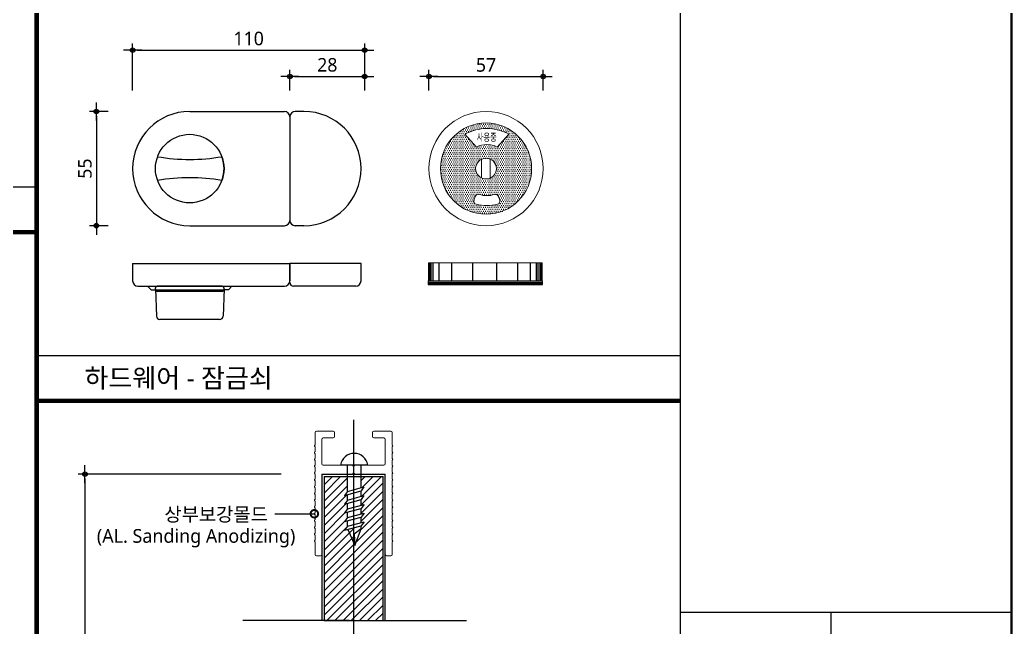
# Model space of a CAD drawing. Extents: x -256 to 8104, y -176 to 5714.
# Drawn here: x 5795 to 7984, y 3153 to 4492 of the extents above; entities that cross this region are included whole.
import ezdxf
from ezdxf.enums import TextEntityAlignment as Align

# ---------------------------------------------------------------- set-up
doc = ezdxf.new("R2010")
doc.units = 0
doc.header["$LTSCALE"] = 30
doc.linetypes.add('CEN', pattern=[62, 60, -1, 0, -1])
doc.linetypes.add('HIDDEN2', pattern=[4.7625, 3.175, -1.5875])
doc.layers.get('0').update_dxf_attribs({"linetype": 'CONTINUOUS'})
doc.layers.get('DEFPOINTS').update_dxf_attribs({"linetype": 'CONTINUOUS'})
for name, color, linetype in [('02---제품선', 4, 'CONTINUOUS'), ('C', 2, 'CONTINUOUS'), ('curior-0Line', 252, 'CONTINUOUS'), ('DIM', 7, 'CONTINUOUS'), ('HAT', 8, 'CONTINUOUS'), ('TIT', 3, 'CONTINUOUS'), ('기타', 1, 'CONTINUOUS'), ('문자', 3, 'CONTINUOUS'), ('상부보강몰드', 4, 'HIDDEN2'), ('잠금쇠(회전형)', 4, 'CONTINUOUS'), ('중심선', 1, 'CEN'), ('치수', 1, 'CONTINUOUS'), ('판넬', 2, 'CONTINUOUS'), ('해치', 8, 'CONTINUOUS')]:
    doc.layers.add(name, color=color, linetype=linetype)
doc.styles.add('HDW', font='gulim.ttc')
doc.styles.add('돋움', font='malgun.ttf')
doc.dimstyles.new('10', dxfattribs={"dimscale": 10, "dimtxt": 3, "dimasz": 1, "dimexe": 1.5, "dimexo": 2, "dimgap": 1, "dimtad": 1, "dimdec": 0, "dimlunit": 6, "dimtxsty": '돋움', "dimblk": 'DIMDOT', "dimcen": -1, "dimdle": 1.5, "dimclrt": 3, "dimazin": 3, "dimtfac": 1, "dimtdec": 0, "dimtix": 1, "dimtmove": 2, "dimatfit": 3, "dimldrblk": 'DIMDOT', "dimarcsym": 0})

# ---------------------------------------------------------------- blocks, each defined once
blk = doc.blocks.new('DIMDOT')
at = {"linetype": 'Continuous'}
blk.add_line((-2, 0), (2, 0), dxfattribs=at)
for radius in [0.5, 0.25]:
    blk.add_circle((0, 0), radius, dxfattribs=at)
blk = doc.blocks.new('*D35')
at = {"layer": 'DEFPOINTS', "color": 0, "ltscale": 10, "transparency": 16777216}
for p in [(14877.2, 4601.3), (14365.2, 4492.7), (14877.2, 4492.7)]:
    blk.add_point(p, dxfattribs=at)
at = {"layer": 'DIM', "color": 0, "lineweight": -2, "ltscale": 10, "transparency": 16777216}
for p, q in [((14365.2, 4512.7), (14365.2, 4616.3)), ((14375.2, 4601.3), (14867.2, 4601.3)), ((14877.2, 4512.7), (14877.2, 4616.3))]:
    blk.add_line(p, q, dxfattribs=at)
at = {"layer": 'DIM', "color": 0, "lineweight": -2, "ltscale": 10, "transparency": 16777216, "xscale": 10, "yscale": 10, "zscale": 10, "rotation": 180}
blk.add_blockref('DIMDOT', (14365.2, 4601.3), dxfattribs=at)
at = {"layer": 'DIM', "color": 0, "lineweight": -2, "ltscale": 10, "transparency": 16777216, "xscale": 10, "yscale": 10, "zscale": 10}
blk.add_blockref('DIMDOT', (14877.2, 4601.3), dxfattribs=at)
at = {"layer": 'DIM', "color": 3, "ltscale": 10, "transparency": 16777216, "insert": (14621.2, 4626.9), "char_height": 30, "attachment_point": 5, "style": '돋움'}
blk.add_mtext('110', dxfattribs=at)
blk = doc.blocks.new('*D36')
at = {"layer": 'DEFPOINTS', "color": 0, "ltscale": 10, "transparency": 16777216}
for p in [(14877.2, 4543.3), (14712.2, 4492.7), (14877.2, 4492.7)]:
    blk.add_point(p, dxfattribs=at)
at = {"layer": 'DIM', "color": 0, "lineweight": -2, "ltscale": 10, "transparency": 16777216}
for p, q in [((14712.2, 4512.7), (14712.2, 4558.3)), ((14877.2, 4512.7), (14877.2, 4558.3)), ((14722.2, 4543.3), (14867.2, 4543.3))]:
    blk.add_line(p, q, dxfattribs=at)
at = {"layer": 'DIM', "color": 0, "lineweight": -2, "ltscale": 10, "transparency": 16777216, "xscale": 10, "yscale": 10, "zscale": 10, "rotation": 180}
blk.add_blockref('DIMDOT', (14712.2, 4543.3), dxfattribs=at)
at = {"layer": 'DIM', "color": 0, "lineweight": -2, "ltscale": 10, "transparency": 16777216, "xscale": 10, "yscale": 10, "zscale": 10}
blk.add_blockref('DIMDOT', (14877.2, 4543.3), dxfattribs=at)
at = {"layer": 'DIM', "color": 3, "ltscale": 10, "transparency": 16777216, "insert": (14794.7, 4568.8), "char_height": 30, "attachment_point": 5, "style": '돋움'}
blk.add_mtext('28', dxfattribs=at)
blk = doc.blocks.new('*D37')
at = {"layer": 'DEFPOINTS', "color": 0, "ltscale": 10, "transparency": 16777216}
for p in [(15270.9, 4543.3), (15018.9, 4492.7), (15270.9, 4492.7)]:
    blk.add_point(p, dxfattribs=at)
at = {"layer": 'DIM', "color": 0, "lineweight": -2, "ltscale": 10, "transparency": 16777216}
for p, q in [((15018.9, 4512.7), (15018.9, 4558.3)), ((15270.9, 4512.7), (15270.9, 4558.3)), ((15028.9, 4543.3), (15260.9, 4543.3))]:
    blk.add_line(p, q, dxfattribs=at)
at = {"layer": 'DIM', "color": 0, "lineweight": -2, "ltscale": 10, "transparency": 16777216, "xscale": 10, "yscale": 10, "zscale": 10, "rotation": 180}
blk.add_blockref('DIMDOT', (15018.9, 4543.3), dxfattribs=at)
at = {"layer": 'DIM', "color": 0, "lineweight": -2, "ltscale": 10, "transparency": 16777216, "xscale": 10, "yscale": 10, "zscale": 10}
blk.add_blockref('DIMDOT', (15270.9, 4543.3), dxfattribs=at)
at = {"layer": 'DIM', "color": 3, "ltscale": 10, "transparency": 16777216, "insert": (15144.9, 4568.6), "char_height": 30, "attachment_point": 5, "style": '돋움'}
blk.add_mtext('57', dxfattribs=at)
blk = doc.blocks.new('*D39')
at = {"layer": 'DEFPOINTS', "color": 0, "ltscale": 10, "transparency": 16777216}
for p in [(14330.9, 4466.1), (14285.2, 4214.1), (14330.9, 4214.1)]:
    blk.add_point(p, dxfattribs=at)
at = {"layer": 'DIM', "color": 0, "lineweight": -2, "ltscale": 10, "transparency": 16777216}
for p, q in [((14310.9, 4466.1), (14270.2, 4466.1)), ((14285.2, 4456.1), (14285.2, 4224.1)), ((14310.9, 4214.1), (14270.2, 4214.1))]:
    blk.add_line(p, q, dxfattribs=at)
at = {"layer": 'DIM', "color": 0, "lineweight": -2, "ltscale": 10, "transparency": 16777216, "xscale": 10, "yscale": 10, "zscale": 10}
for p, rotation in [((14285.2, 4466.1), 90), ((14285.2, 4214.1), 270)]:
    blk.add_blockref('DIMDOT', p, dxfattribs=dict(at, rotation=rotation))
at = {"layer": 'DIM', "color": 3, "ltscale": 10, "transparency": 16777216, "insert": (14259.9, 4340.1), "char_height": 30, "attachment_point": 5, "rotation": 90, "style": '돋움'}
blk.add_mtext('55', dxfattribs=at)
blk = doc.blocks.new('*D38')
at = {"layer": 'DEFPOINTS', "color": 0}
for p in [(14712.9, 3666.1), (14260.1, 1327.1), (14712.9, 1327.1)]:
    blk.add_point(p, dxfattribs=at)
at = {"layer": 'DIM', "color": 0, "lineweight": -2, "ltscale": 10}
for p, q in [((14692.9, 3666.1), (14245.1, 3666.1)), ((14260.1, 3656.1), (14260.1, 1337.1)), ((14692.9, 1327.1), (14245.1, 1327.1))]:
    blk.add_line(p, q, dxfattribs=at)
at = {"layer": 'DIM', "color": 0, "lineweight": -2, "xscale": 10, "yscale": 10, "zscale": 10}
for p, rotation in [((14260.1, 3666.1), 90), ((14260.1, 1327.1), 270)]:
    blk.add_blockref('DIMDOT', p, dxfattribs=dict(at, rotation=rotation))
at = {"layer": 'DIM', "color": 3, "insert": (14234.8, 2496.6), "char_height": 30, "attachment_point": 5, "rotation": 90, "style": '돋움'}
blk.add_mtext('VAR.', dxfattribs=at)
blk = doc.blocks.new('A$C13EB2441')
for p, q in [((0.837, 7.375), (0.837, 14.115)), ((0.837, 6.74), (0.837, 0))]:
    blk.add_line(p, q)
blk = doc.blocks.new('_DOTSMALL')
at = {"color": 0, "linetype": 'ByBlock', "const_width": 0.5}
blk.add_lwpolyline([(-0.0625, 0, 1), (0.0625, 0, 1)], format="xyb", close=True, dxfattribs=at)
blk = doc.blocks.new('A$C63EC304E')
at = {"layer": '치수', "color": 1, "xscale": 2.5, "yscale": 2.5, "zscale": 2.5, "rotation": 234.3098741996962}
blk.add_blockref('_DOTSMALL', (0.31, 0.31), dxfattribs=at)
blk = doc.blocks.new('A$C2BC9653E')
at = {"layer": '치수', "xscale": 0.3333333333333333, "yscale": 0.3333333333333333, "zscale": 0.3333333333333333}
blk.add_blockref('A$C63EC304E', (0, 0), dxfattribs=at)
blk = doc.blocks.new('A$C7FC71301')
at = {"layer": '치수', "rotation": 180}
blk.add_blockref('A$C2BC9653E', (0.208, 0.208), dxfattribs=at)
blk = doc.blocks.new('A$C4A20372B')
at = {"layer": '치수'}
blk.add_blockref('A$C7FC71301', (0, 0), dxfattribs=at)
blk = doc.blocks.new('A$C566469F5')
at = {"layer": '치수'}
blk.add_blockref('A$C4A20372B', (0, 0), dxfattribs=at)
blk = doc.blocks.new('A$C7E317CD4')
at = {"layer": '해치', "xscale": 2, "yscale": 2, "zscale": 2}
blk.add_blockref('A$C566469F5', (0, 0), dxfattribs=at)
blk = doc.blocks.new('A$C601D7F27')
at = {"layer": '치수'}
blk.add_blockref('A$C7E317CD4', (0, 0), dxfattribs=at)
blk = doc.blocks.new('A$C38802C08')
at = {"layer": '치수'}
blk.add_blockref('A$C601D7F27', (0, 0), dxfattribs=at)
blk = doc.blocks.new('AURA_01', base_point=(8321.5, 175.8))
at = {"layer": 'HAT', "transparency": 33554687}
h = blk.add_hatch(dxfattribs=at)
h.set_pattern_fill('ANSI31', color=256, scale=4, style=0)
h.paths.add_polyline_path([(14787.6, 3343.1), (14844, 3343.1), (14852.6, 3343.1), (14852.6, 3547.8), (14832.5, 3542.4), (14839.1, 3551.2), (14839.1, 3563.4), (14832.5, 3561.7), (14839, 3570.4), (14839.1, 3570.4), (14839.1, 3582.7), (14832.4, 3580.9), (14839, 3589.7), (14839.1, 3589.7), (14839.1, 3602), (14832.4, 3600.2), (14838.9, 3608.9), (14839.1, 3609), (14839.1, 3621.2), (14832.3, 3619.4), (14838.9, 3628.2), (14839.1, 3628.2), (14839.1, 3661.1), (14787.6, 3661.1)])
h.paths.add_polyline_path([(14866.2, 3343.1), (14917.6, 3343.1), (14917.6, 3661.1), (14869.1, 3661.1), (14869.1, 3636.2), (14875.6, 3637.9), (14869.1, 3629.2), (14869.1, 3616.9), (14875.6, 3618.7), (14869.1, 3609.9), (14869.1, 3609.9), (14869.1, 3597.7), (14875.7, 3599.4), (14869.2, 3590.7), (14869.1, 3590.7), (14869.1, 3578.4), (14875.7, 3580.2), (14869.2, 3571.4), (14869.1, 3571.4), (14869.1, 3559.2), (14875.8, 3560.9), (14869.3, 3552.2), (14869.1, 3552.1), (14869.1, 3545.6), (14855.1, 3509), (14852.6, 3514.8), (14852.6, 3343.1)])
at = {"layer": '해치'}
h = blk.add_hatch(dxfattribs=at)
h.set_pattern_fill('DOTS', color=256, scale=2.628474)
h.set_pattern_definition([(0, (9450.8684, 882.764), (2.086351, 4.1727023), [0, -4.1727023])])
h.paths.add_polyline_path([(15245.5, 4340.1, 1), (15044.2, 4340.1, 1)])
h.paths.add_polyline_path([(15121.9, 4340.1, -1), (15167.8, 4340.1, -1)], flags=16)
h.paths.add_polyline_path([(15169.6, 4387.4, 0.250537), (15123.7, 4387.4), (15097.9, 4415.8, -0.258173), (15195.4, 4415.8)], flags=16)
h.paths.add_polyline_path([(15172.3, 4278.7), (15175.1, 4270.5, -0.437988), (15170.3, 4261.5, -0.127495), (15123.1, 4261.5, -0.437988), (15118.2, 4270.5), (15121, 4278.7, -0.407197), (15129.8, 4283, 0.156299), (15163.6, 4283, -0.407197)], flags=16)
h.paths.add_polyline_path([(15120.3, 4394.4), (15120.3, 4423.6), (15172.6, 4423.6), (15172.6, 4394.4)], flags=8)
at = {"color": 8}
for p, q in [((10805.6, 4299.9), (14153.5, 4299.9)), ((14153.5, 3927.8), (15573.1, 3927.8))]:
    blk.add_line(p, q, dxfattribs=at)
at = {"color": 2}
blk.add_line((14787.6, 3343.1), (14917.6, 3343.1), dxfattribs=at)
for points in [[(8320.8, 5714.2), (15573.1, 5714.2), (15573.1, 175.8), (8320.8, 175.8)], [(8320.8, 5714.2), (15573.1, 5714.2), (15573.1, 175.8), (8320.8, 175.8)], [(8320.8, 5714.2), (16302.7, 5714.2), (16302.7, 175.8), (8320.8, 175.8)]]:
    blk.add_lwpolyline(points, close=True, dxfattribs=at)
at = {"color": 8, "const_width": 10}
for points in [[(14153.5, 175.8), (14153.5, 5714.2)], [(10805.6, 4199.9), (14153.5, 4199.9)], [(14153.5, 3827.8), (15573.1, 3827.8)]]:
    blk.add_lwpolyline(points, dxfattribs=at)
at = {"layer": '02---제품선'}
for p, q in [((14491.2, 4466.1), (14700.5, 4466.1)), ((14743.2, 4466.1), (14723.8, 4466.1)), ((14712.2, 4454.5), (14712.2, 4225.7)), ((14712.2, 4454.5), (14712.2, 4225.7)), ((14491.2, 4214.1), (14700.5, 4214.1)), ((14743.2, 4214.1), (14723.8, 4214.1)), ((14365.2, 4131.1), (14712.2, 4131.1)), ((14365.2, 4131.1), (14365.2, 4092.4)), ((14712.2, 4131.1), (14712.2, 4092.4)), ((14869.2, 4131.1), (14712.2, 4131.1)), ((14712.2, 4088.5), (14712.2, 4131.1)), ((14869.2, 4092.4), (14869.2, 4131.1)), ((14376.8, 4080.7), (14398.1, 4080.7)), ((14398.1, 4080.7), (14584.2, 4080.7)), ((14405.9, 4073), (14398.1, 4080.7)), ((14405.9, 4073), (14413.6, 4073)), ((14413.6, 4073), (14568.7, 4073)), ((14415.5, 4074.9), (14417.6, 4014.5)), ((14415.6, 4073), (14415.6, 4076.8)), ((14562.9, 4080.7), (14419.4, 4080.7)), ((14566.8, 4074.9), (14564.7, 4014.5)), ((14566.8, 4073), (14566.8, 4076.8)), ((14576.5, 4073), (14568.7, 4073)), ((14576.5, 4073), (14584.2, 4080.7)), ((14584.2, 4080.7), (14700.5, 4080.7)), ((14857.5, 4080.7), (14719.9, 4080.7)), ((14562.9, 4069.1), (14419.4, 4069.1)), ((14557, 4007.1), (14425.4, 4007.1))]:
    blk.add_line(p, q, dxfattribs=at)
blk.add_circle((14491.2, 4340.1), 75.6, dxfattribs=at)
blk.add_circle((14491.2, 4340.1), 75.6, dxfattribs=at)
for centre, radius, start, end in [((14491.2, 4340.1), 126, 90, 180), ((14700.5, 4454.5), 11.6, 0, 90), ((14723.8, 4454.5), 11.6, 90, 180), ((14743.2, 4340.1), 126, 0, 90), ((14491.2, 4776.9), 416.6, 260.2031, 279.7969), ((14491.2, 4340.1), 75.6, 340.7512, 19.2488), ((14491.2, 4340.1), 126, 180, 270), ((14743.2, 4340.1), 126, 270, 0), ((14491.2, 3903.3), 416.6, 80.2031, 99.7969), ((14700.5, 4225.7), 11.6, 270, 0), ((14723.8, 4225.7), 11.6, 180, 270), ((14376.8, 4092.4), 11.6, 180, 270), ((14419.4, 4076.8), 3.88, 90, 180), ((14419.4, 4073), 3.88, 180, 270), ((14562.9, 4076.8), 3.88, 0, 90), ((14562.9, 4073), 3.88, 270, 0), ((14700.5, 4092.4), 11.6, 270, 0), ((14719.9, 4088.5), 7.75, 180, 270), ((14857.5, 4092.4), 11.6, 270, 0), ((14425.4, 4014.8), 7.75, 182, 270), ((14557, 4014.8), 7.75, 270, 358)]:
    blk.add_arc(centre, radius, start, end, dxfattribs=at)
at = {"layer": 'C'}
for p, q in [((14787.6, 3661.1), (14787.6, 3343.1)), ((14787.6, 3661.1), (14917.6, 3661.1)), ((14917.6, 3343.1), (14917.6, 3661.1))]:
    blk.add_line(p, q, dxfattribs=at)
at = {"layer": 'curior-0Line'}
for p, q in [((15573.1, 5714.2), (15573.1, 176.6)), ((15573.5, 3361.7), (16305.6, 3361.7)), ((15905.7, 3361.7), (15905.7, 2808))]:
    blk.add_line(p, q, dxfattribs=at)
blk.add_lwpolyline([(16305.6, 5714.2), (15573.1, 5714.2), (15573.1, 175.8), (16305.6, 175.8)], close=True, dxfattribs=at)
at = {"layer": '기타', "color": 1}
for p, q in [((14839.1, 3628.2), (14839.1, 3686.1)), ((14869.1, 3636.2), (14869.1, 3686.1)), ((14838.9, 3628.2), (14875.6, 3637.9)), ((14875.6, 3637.9), (14869.1, 3629.2)), ((14832.3, 3619.4), (14869.1, 3629.2)), ((14838.9, 3628.2), (14832.3, 3619.4)), ((14838.9, 3608.9), (14875.6, 3618.7)), ((14839.1, 3609), (14839.1, 3621.2)), ((14869.1, 3616.9), (14869.1, 3629.2)), ((14875.6, 3618.7), (14869.1, 3609.9)), ((14832.4, 3600.2), (14869.1, 3609.9)), ((14838.9, 3608.9), (14832.4, 3600.2)), ((14832.4, 3580.9), (14869.2, 3590.7)), ((14839, 3589.7), (14875.7, 3599.4)), ((14839.1, 3589.7), (14839.1, 3602)), ((14869.1, 3597.7), (14869.1, 3609.9)), ((14869.1, 3578.4), (14869.1, 3590.7)), ((14875.7, 3599.4), (14869.2, 3590.7)), ((14839, 3589.7), (14832.4, 3580.9)), ((14832.5, 3561.7), (14869.2, 3571.4)), ((14839, 3570.4), (14832.5, 3561.7)), ((14839, 3570.4), (14875.7, 3580.2)), ((14839.1, 3570.4), (14839.1, 3582.7)), ((14869.1, 3559.2), (14869.1, 3571.4)), ((14875.7, 3580.2), (14869.2, 3571.4)), ((14832.5, 3542.4), (14869.3, 3552.2)), ((14839.1, 3551.2), (14832.5, 3542.4)), ((14839.1, 3551.2), (14839.1, 3563.4)), ((14839.1, 3551.2), (14875.8, 3560.9)), ((14869.1, 3545.6), (14869.1, 3552.1)), ((14875.8, 3560.9), (14869.3, 3552.2)), ((14839.9, 3544.3), (14855.1, 3509)), ((14869.1, 3545.6), (14854.1, 3533.8)), ((14854.1, 3533.8), (14855.1, 3509)), ((14855.1, 3509), (14869.1, 3545.6))]:
    blk.add_line(p, q, dxfattribs=at)
blk.add_arc((14854.1, 3681.7), 30.3, 8.3784, 171.6216, dxfattribs=at)
at = {"layer": '상부보강몰드', "linetype": 'Continuous', "lineweight": 15}
for p, q in [((14767.6, 3758), (14767.6, 3730.9)), ((14770.6, 3761), (14807.6, 3761)), ((14785.6, 3746), (14807.6, 3746)), ((14810.6, 3758), (14810.6, 3749)), ((14894.6, 3758), (14894.6, 3749)), ((14934.6, 3761), (14897.6, 3761)), ((14919.6, 3746), (14897.6, 3746)), ((14937.6, 3758), (14937.6, 3730.9)), ((14767.6, 3726.3), (14767.6, 3715.9)), ((14767.6, 3726.3), (14767.6, 3715.9)), ((14782.6, 3689.1), (14782.6, 3743)), ((14922.6, 3689.1), (14922.6, 3743)), ((14937.6, 3726.3), (14937.6, 3715.9)), ((14937.6, 3726.3), (14937.6, 3715.9)), ((14767.6, 3711.3), (14767.6, 3700.9)), ((14767.6, 3711.3), (14767.6, 3700.9)), ((14937.6, 3711.3), (14937.6, 3700.9)), ((14937.6, 3711.3), (14937.6, 3700.9)), ((14767.6, 3696.3), (14767.6, 3685.9)), ((14767.6, 3696.3), (14767.6, 3685.9)), ((14767.6, 3681.3), (14767.6, 3670.9)), ((14767.6, 3681.3), (14767.6, 3670.9)), ((14850.1, 3686.1), (14785.6, 3686.1)), ((14852.6, 3683.1), (14850.1, 3686.1)), ((14855.1, 3686.1), (14852.6, 3683.1)), ((14855.1, 3686.1), (14919.6, 3686.1)), ((14937.6, 3696.3), (14937.6, 3685.9)), ((14937.6, 3696.3), (14937.6, 3685.9)), ((14937.6, 3681.3), (14937.6, 3670.9)), ((14937.6, 3681.3), (14937.6, 3670.9)), ((14767.6, 3666.3), (14767.6, 3655.9)), ((14767.6, 3666.3), (14767.6, 3655.9)), ((14782.6, 3666.1), (14782.6, 3489.1)), ((14782.6, 3666.1), (14850.1, 3666.1)), ((14850.1, 3666.1), (14852.6, 3669.1)), ((14852.6, 3669.1), (14855.1, 3666.1)), ((14922.6, 3666.1), (14855.1, 3666.1)), ((14922.6, 3666.1), (14922.6, 3489.1)), ((14937.6, 3666.3), (14937.6, 3655.9)), ((14937.6, 3666.3), (14937.6, 3655.9)), ((14767.6, 3651.3), (14767.6, 3640.9)), ((14767.6, 3651.3), (14767.6, 3640.9)), ((14767.6, 3625.9), (14767.6, 3636.3)), ((14937.6, 3651.3), (14937.6, 3640.9)), ((14937.6, 3651.3), (14937.6, 3640.9)), ((14937.6, 3625.9), (14937.6, 3636.3)), ((14767.6, 3621.3), (14767.6, 3610.9)), ((14937.6, 3621.3), (14937.6, 3610.9)), ((14767.6, 3595.9), (14767.6, 3606.3)), ((14767.6, 3580.9), (14767.6, 3591.3)), ((14937.6, 3595.9), (14937.6, 3606.3)), ((14937.6, 3580.9), (14937.6, 3591.3)), ((14767.6, 3565.9), (14767.6, 3576.3)), ((14937.6, 3565.9), (14937.6, 3576.3)), ((14767.6, 3550.9), (14767.6, 3561.3)), ((14937.6, 3550.9), (14937.6, 3561.3)), ((14767.6, 3535.9), (14767.6, 3546.3)), ((14767.6, 3520.9), (14767.6, 3531.3)), ((14937.6, 3535.9), (14937.6, 3546.3)), ((14937.6, 3520.9), (14937.6, 3531.3)), ((14767.6, 3489.1), (14767.6, 3516.3)), ((14937.6, 3489.1), (14937.6, 3516.3)), ((14770.6, 3486.1), (14779.6, 3486.1)), ((14934.6, 3486.1), (14925.6, 3486.1))]:
    blk.add_line(p, q, dxfattribs=at)
for centre, radius, start, end in [((14770.6, 3758), 3, 90, 180), ((14770.6, 3758), 3, 90, 180), ((14785.6, 3743), 3, 90, 180), ((14807.6, 3758), 3, 0, 90), ((14807.6, 3749), 3, 270, 0), ((14897.6, 3758), 3, 90, 180), ((14897.6, 3749), 3, 180, 270), ((14919.6, 3743), 3, 0, 90), ((14934.6, 3758), 3, 0, 90), ((14934.6, 3758), 3, 0, 90), ((14767.6, 3728.6), 1.5, 113.5782, 246.4218), ((14767.6, 3728.6), 1.5, 113.5782, 246.4218), ((14767.6, 3728.6), 1.5, 113.5782, 246.4218), ((14767.6, 3728.6), 1.5, 113.5782, 246.4218), ((14766.6, 3730.9), 1, 293.5782, 0), ((14766.6, 3730.9), 1, 293.5782, 0), ((14766.6, 3730.9), 1, 293.5782, 0), ((14766.6, 3730.9), 1, 293.5782, 0), ((14766.6, 3726.3), 1, 0, 66.4218), ((14766.6, 3726.3), 1, 0, 66.4218), ((14766.6, 3726.3), 1, 0, 66.4218), ((14766.6, 3726.3), 1, 0, 66.4218), ((14938.6, 3730.9), 1, 180, 246.4218), ((14938.6, 3730.9), 1, 180, 246.4218), ((14938.6, 3730.9), 1, 180, 246.4218), ((14938.6, 3730.9), 1, 180, 246.4218), ((14938.6, 3726.3), 1, 113.5782, 180), ((14938.6, 3726.3), 1, 113.5782, 180), ((14938.6, 3726.3), 1, 113.5782, 180), ((14938.6, 3726.3), 1, 113.5782, 180), ((14937.6, 3728.6), 1.5, 293.5782, 66.4218), ((14937.6, 3728.6), 1.5, 293.5782, 66.4218), ((14937.6, 3728.6), 1.5, 293.5782, 66.4218), ((14937.6, 3728.6), 1.5, 293.5782, 66.4218), ((14767.6, 3713.6), 1.5, 113.5782, 246.4218), ((14767.6, 3713.6), 1.5, 113.5782, 246.4218), ((14767.6, 3713.6), 1.5, 113.5782, 246.4218), ((14767.6, 3713.6), 1.5, 113.5782, 246.4218), ((14767.6, 3698.6), 1.5, 113.5782, 246.4218), ((14767.6, 3698.6), 1.5, 113.5782, 246.4218), ((14767.6, 3698.6), 1.5, 113.5782, 246.4218), ((14767.6, 3698.6), 1.5, 113.5782, 246.4218), ((14766.6, 3715.9), 1, 293.5782, 0), ((14766.6, 3715.9), 1, 293.5782, 0), ((14766.6, 3715.9), 1, 293.5782, 0), ((14766.6, 3715.9), 1, 293.5782, 0), ((14766.6, 3711.3), 1, 0, 66.4218), ((14766.6, 3711.3), 1, 0, 66.4218), ((14766.6, 3711.3), 1, 0, 66.4218), ((14766.6, 3711.3), 1, 0, 66.4218), ((14766.6, 3700.9), 1, 293.5782, 0), ((14766.6, 3700.9), 1, 293.5782, 0), ((14766.6, 3700.9), 1, 293.5782, 0), ((14766.6, 3700.9), 1, 293.5782, 0), ((14938.6, 3715.9), 1, 180, 246.4218), ((14938.6, 3715.9), 1, 180, 246.4218), ((14938.6, 3715.9), 1, 180, 246.4218), ((14938.6, 3715.9), 1, 180, 246.4218), ((14938.6, 3711.3), 1, 113.5782, 180), ((14938.6, 3711.3), 1, 113.5782, 180), ((14938.6, 3711.3), 1, 113.5782, 180), ((14938.6, 3711.3), 1, 113.5782, 180), ((14938.6, 3700.9), 1, 180, 246.4218), ((14938.6, 3700.9), 1, 180, 246.4218), ((14938.6, 3700.9), 1, 180, 246.4218), ((14938.6, 3700.9), 1, 180, 246.4218), ((14937.6, 3713.6), 1.5, 293.5782, 66.4218), ((14937.6, 3713.6), 1.5, 293.5782, 66.4218), ((14937.6, 3713.6), 1.5, 293.5782, 66.4218), ((14937.6, 3713.6), 1.5, 293.5782, 66.4218), ((14937.6, 3698.6), 1.5, 293.5782, 66.4218), ((14937.6, 3698.6), 1.5, 293.5782, 66.4218), ((14937.6, 3698.6), 1.5, 293.5782, 66.4218), ((14937.6, 3698.6), 1.5, 293.5782, 66.4218), ((14767.6, 3683.6), 1.5, 113.5782, 246.4218), ((14767.6, 3683.6), 1.5, 113.5782, 246.4218), ((14767.6, 3683.6), 1.5, 113.5782, 246.4218), ((14767.6, 3683.6), 1.5, 113.5782, 246.4218), ((14766.6, 3696.3), 1, 0, 66.4218), ((14766.6, 3696.3), 1, 0, 66.4218), ((14766.6, 3696.3), 1, 0, 66.4218), ((14766.6, 3696.3), 1, 0, 66.4218), ((14766.6, 3685.9), 1, 293.5782, 0), ((14766.6, 3685.9), 1, 293.5782, 0), ((14766.6, 3685.9), 1, 293.5782, 0), ((14766.6, 3685.9), 1, 293.5782, 0), ((14766.6, 3681.3), 1, 0, 66.4218), ((14766.6, 3681.3), 1, 0, 66.4218), ((14766.6, 3681.3), 1, 0, 66.4218), ((14766.6, 3681.3), 1, 0, 66.4218), ((14785.6, 3689.1), 3, 180, 270), ((14919.6, 3689.1), 3, 270, 0), ((14938.6, 3696.3), 1, 113.5782, 180), ((14938.6, 3696.3), 1, 113.5782, 180), ((14938.6, 3696.3), 1, 113.5782, 180), ((14938.6, 3696.3), 1, 113.5782, 180), ((14938.6, 3685.9), 1, 180, 246.4218), ((14938.6, 3685.9), 1, 180, 246.4218), ((14938.6, 3685.9), 1, 180, 246.4218), ((14938.6, 3685.9), 1, 180, 246.4218), ((14938.6, 3681.3), 1, 113.5782, 180), ((14938.6, 3681.3), 1, 113.5782, 180), ((14938.6, 3681.3), 1, 113.5782, 180), ((14938.6, 3681.3), 1, 113.5782, 180), ((14937.6, 3683.6), 1.5, 293.5782, 66.4218), ((14937.6, 3683.6), 1.5, 293.5782, 66.4218), ((14937.6, 3683.6), 1.5, 293.5782, 66.4218), ((14937.6, 3683.6), 1.5, 293.5782, 66.4218), ((14767.6, 3668.6), 1.5, 113.5782, 246.4218), ((14767.6, 3668.6), 1.5, 113.5782, 246.4218), ((14767.6, 3668.6), 1.5, 113.5782, 246.4218), ((14767.6, 3668.6), 1.5, 113.5782, 246.4218), ((14766.6, 3670.9), 1, 293.5782, 0), ((14766.6, 3670.9), 1, 293.5782, 0), ((14766.6, 3670.9), 1, 293.5782, 0), ((14766.6, 3670.9), 1, 293.5782, 0), ((14766.6, 3666.3), 1, 0, 66.4218), ((14766.6, 3666.3), 1, 0, 66.4218), ((14766.6, 3666.3), 1, 0, 66.4218), ((14766.6, 3666.3), 1, 0, 66.4218), ((14938.6, 3670.9), 1, 180, 246.4218), ((14938.6, 3670.9), 1, 180, 246.4218), ((14938.6, 3670.9), 1, 180, 246.4218), ((14938.6, 3670.9), 1, 180, 246.4218), ((14938.6, 3666.3), 1, 113.5782, 180), ((14938.6, 3666.3), 1, 113.5782, 180), ((14938.6, 3666.3), 1, 113.5782, 180), ((14938.6, 3666.3), 1, 113.5782, 180), ((14937.6, 3668.6), 1.5, 293.5782, 66.4218), ((14937.6, 3668.6), 1.5, 293.5782, 66.4218), ((14937.6, 3668.6), 1.5, 293.5782, 66.4218), ((14937.6, 3668.6), 1.5, 293.5782, 66.4218), ((14767.6, 3653.6), 1.5, 113.5782, 246.4218), ((14767.6, 3653.6), 1.5, 113.5782, 246.4218), ((14767.6, 3653.6), 1.5, 113.5782, 246.4218), ((14767.6, 3653.6), 1.5, 113.5782, 246.4218), ((14767.6, 3638.6), 1.5, 113.5782, 246.4218), ((14767.6, 3638.6), 1.5, 113.5782, 246.4218), ((14766.6, 3655.9), 1, 293.5782, 0), ((14766.6, 3655.9), 1, 293.5782, 0), ((14766.6, 3655.9), 1, 293.5782, 0), ((14766.6, 3655.9), 1, 293.5782, 0), ((14766.6, 3651.3), 1, 0, 66.4218), ((14766.6, 3651.3), 1, 0, 66.4218), ((14766.6, 3651.3), 1, 0, 66.4218), ((14766.6, 3651.3), 1, 0, 66.4218), ((14766.6, 3640.9), 1, 293.5782, 0), ((14766.6, 3640.9), 1, 293.5782, 0), ((14766.6, 3636.3), 1, 0, 66.4218), ((14766.6, 3636.3), 1, 0, 66.4218), ((14938.6, 3655.9), 1, 180, 246.4218), ((14938.6, 3655.9), 1, 180, 246.4218), ((14938.6, 3655.9), 1, 180, 246.4218), ((14938.6, 3655.9), 1, 180, 246.4218), ((14938.6, 3651.3), 1, 113.5782, 180), ((14938.6, 3651.3), 1, 113.5782, 180), ((14938.6, 3651.3), 1, 113.5782, 180), ((14938.6, 3651.3), 1, 113.5782, 180), ((14938.6, 3640.9), 1, 180, 246.4218), ((14938.6, 3640.9), 1, 180, 246.4218), ((14938.6, 3636.3), 1, 113.5782, 180), ((14938.6, 3636.3), 1, 113.5782, 180), ((14937.6, 3653.6), 1.5, 293.5782, 66.4218), ((14937.6, 3653.6), 1.5, 293.5782, 66.4218), ((14937.6, 3653.6), 1.5, 293.5782, 66.4218), ((14937.6, 3653.6), 1.5, 293.5782, 66.4218), ((14937.6, 3638.6), 1.5, 293.5782, 66.4218), ((14937.6, 3638.6), 1.5, 293.5782, 66.4218), ((14767.6, 3623.6), 1.5, 113.5782, 246.4218), ((14767.6, 3623.6), 1.5, 113.5782, 246.4218), ((14766.6, 3625.9), 1, 293.5782, 0), ((14766.6, 3625.9), 1, 293.5782, 0), ((14766.6, 3621.3), 1, 0, 66.4218), ((14766.6, 3621.3), 1, 0, 66.4218), ((14938.6, 3625.9), 1, 180, 246.4218), ((14938.6, 3625.9), 1, 180, 246.4218), ((14938.6, 3621.3), 1, 113.5782, 180), ((14938.6, 3621.3), 1, 113.5782, 180), ((14937.6, 3623.6), 1.5, 293.5782, 66.4218), ((14937.6, 3623.6), 1.5, 293.5782, 66.4218), ((14767.6, 3608.6), 1.5, 113.5782, 246.4218), ((14767.6, 3593.6), 1.5, 113.5782, 246.4218), ((14767.6, 3593.6), 1.5, 113.5782, 246.4218), ((14766.6, 3610.9), 1, 293.5782, 0), ((14766.6, 3606.3), 1, 0, 66.4218), ((14766.6, 3595.9), 1, 293.5782, 0), ((14766.6, 3595.9), 1, 293.5782, 0), ((14766.6, 3591.3), 1, 0, 66.4218), ((14766.6, 3591.3), 1, 0, 66.4218), ((14938.6, 3610.9), 1, 180, 246.4218), ((14938.6, 3606.3), 1, 113.5782, 180), ((14938.6, 3595.9), 1, 180, 246.4218), ((14938.6, 3595.9), 1, 180, 246.4218), ((14938.6, 3591.3), 1, 113.5782, 180), ((14938.6, 3591.3), 1, 113.5782, 180), ((14937.6, 3608.6), 1.5, 293.5782, 66.4218), ((14937.6, 3593.6), 1.5, 293.5782, 66.4218), ((14937.6, 3593.6), 1.5, 293.5782, 66.4218), ((14767.6, 3578.6), 1.5, 113.5782, 246.4218), ((14767.6, 3578.6), 1.5, 113.5782, 246.4218), ((14766.6, 3580.9), 1, 293.5782, 0), ((14766.6, 3580.9), 1, 293.5782, 0), ((14766.6, 3576.3), 1, 0, 66.4218), ((14766.6, 3576.3), 1, 0, 66.4218), ((14938.6, 3580.9), 1, 180, 246.4218), ((14938.6, 3580.9), 1, 180, 246.4218), ((14938.6, 3576.3), 1, 113.5782, 180), ((14938.6, 3576.3), 1, 113.5782, 180), ((14937.6, 3578.6), 1.5, 293.5782, 66.4218), ((14937.6, 3578.6), 1.5, 293.5782, 66.4218), ((14767.6, 3563.6), 1.5, 113.5782, 246.4218), ((14767.6, 3563.6), 1.5, 113.5782, 246.4218), ((14767.6, 3548.6), 1.5, 113.5782, 246.4218), ((14767.6, 3548.6), 1.5, 113.5782, 246.4218), ((14766.6, 3565.9), 1, 293.5782, 0), ((14766.6, 3565.9), 1, 293.5782, 0), ((14766.6, 3561.3), 1, 0, 66.4218), ((14766.6, 3561.3), 1, 0, 66.4218), ((14766.6, 3550.9), 1, 293.5782, 0), ((14766.6, 3550.9), 1, 293.5782, 0), ((14766.6, 3546.3), 1, 0, 66.4218), ((14766.6, 3546.3), 1, 0, 66.4218), ((14938.6, 3565.9), 1, 180, 246.4218), ((14938.6, 3565.9), 1, 180, 246.4218), ((14938.6, 3561.3), 1, 113.5782, 180), ((14938.6, 3561.3), 1, 113.5782, 180), ((14938.6, 3550.9), 1, 180, 246.4218), ((14938.6, 3550.9), 1, 180, 246.4218), ((14938.6, 3546.3), 1, 113.5782, 180), ((14938.6, 3546.3), 1, 113.5782, 180), ((14937.6, 3563.6), 1.5, 293.5782, 66.4218), ((14937.6, 3563.6), 1.5, 293.5782, 66.4218), ((14937.6, 3548.6), 1.5, 293.5782, 66.4218), ((14937.6, 3548.6), 1.5, 293.5782, 66.4218), ((14767.6, 3533.6), 1.5, 113.5782, 246.4218), ((14767.6, 3533.6), 1.5, 113.5782, 246.4218), ((14766.6, 3535.9), 1, 293.5782, 0), ((14766.6, 3535.9), 1, 293.5782, 0), ((14766.6, 3531.3), 1, 0, 66.4218), ((14766.6, 3531.3), 1, 0, 66.4218), ((14938.6, 3535.9), 1, 180, 246.4218), ((14938.6, 3535.9), 1, 180, 246.4218), ((14938.6, 3531.3), 1, 113.5782, 180), ((14938.6, 3531.3), 1, 113.5782, 180), ((14937.6, 3533.6), 1.5, 293.5782, 66.4218), ((14937.6, 3533.6), 1.5, 293.5782, 66.4218), ((14767.6, 3518.6), 1.5, 113.5782, 246.4218), ((14767.6, 3518.6), 1.5, 113.5782, 246.4218), ((14766.6, 3520.9), 1, 293.5782, 0), ((14766.6, 3520.9), 1, 293.5782, 0), ((14766.6, 3516.3), 1, 0, 66.4218), ((14766.6, 3516.3), 1, 0, 66.4218), ((14938.6, 3520.9), 1, 180, 246.4218), ((14938.6, 3520.9), 1, 180, 246.4218), ((14938.6, 3516.3), 1, 113.5782, 180), ((14938.6, 3516.3), 1, 113.5782, 180), ((14937.6, 3518.6), 1.5, 293.5782, 66.4218), ((14937.6, 3518.6), 1.5, 293.5782, 66.4218), ((14770.6, 3489.1), 3, 180, 270), ((14779.6, 3489.1), 3, 270, 0), ((14925.6, 3489.1), 3, 180, 270), ((14934.6, 3489.1), 3, 270, 0)]:
    blk.add_arc(centre, radius, start, end, dxfattribs=at)
at = {"layer": '잠금쇠(회전형)', "linetype": 'Continuous', "lineweight": 15}
for p, q in [((15097.9, 4415.8), (15123.7, 4387.4)), ((15195.4, 4415.8), (15169.6, 4387.4)), ((15134.9, 4360.9), (15134.9, 4319.6)), ((15154, 4360.4), (15154, 4319.2)), ((15121, 4278.7), (15118.2, 4270.5)), ((15172.3, 4278.7), (15175.1, 4270.5)), ((15018.1, 4132.6), (15268.5, 4132.6)), ((15018.1, 4132.6), (15018.1, 4092.4)), ((15018.9, 4132.6), (15018.9, 4092.4)), ((15268.5, 4132.6), (15268.5, 4092.4)), ((15017.3, 4092.4), (15269.3, 4092.4)), ((15017.3, 4084.6), (15017.3, 4092.4)), ((15017.3, 4084.9), (15269.3, 4084.9)), ((15269.3, 4084.6), (15269.3, 4092.4))]:
    blk.add_line(p, q, dxfattribs=at)
for radius in [126, 100.6, 22.9]:
    blk.add_circle((15144.9, 4340.1), radius, dxfattribs=at)
for centre, radius, start, end in [((15146.7, 4327.7), 100.7, 61.0478, 118.9522), ((15146.7, 4344.5), 48.7, 61.8696, 118.1304), ((15124.8, 4268.2), 7, 160.8571, 255.4685), ((15127.7, 4276.4), 7, 72.2332, 160.8571), ((15146.7, 4335.7), 55.3, 252.2332, 287.7668), ((15165.7, 4276.4), 7, 19.1429, 107.7668), ((15168.5, 4268.2), 7, 284.5315, 19.1429), ((15146.7, 4352.5), 94.1, 255.4685, 284.5315)]:
    blk.add_arc(centre, radius, start, end, dxfattribs=at)
at = {"layer": '중심선'}
blk.add_line((14852.6, 3785.7), (14852.6, 549.5), dxfattribs=at)
at = {"layer": '치수'}
blk.add_line((14679, 3578.6), (14766.1, 3578.6), dxfattribs=at)
at = {"layer": '판넬', "color": 1}
for p, q in [((14884.1, 3686.1), (14824.1, 3686.1)), ((14782.6, 3666.1), (14782.6, 3343.1)), ((14782.6, 3666.1), (14922.6, 3666.1)), ((14922.6, 3343.1), (14922.6, 3666.1))]:
    blk.add_line(p, q, dxfattribs=at)
at = {"layer": '해치'}
for p, q in [((15020.4, 4132.6), (15020.4, 4092.4)), ((15022.9, 4132.6), (15022.9, 4092.4)), ((15027.2, 4132.6), (15027.2, 4092.4)), ((15040.8, 4132.6), (15040.8, 4092.4)), ((15068.6, 4132.6), (15068.6, 4092.4)), ((15114.9, 4132.6), (15114.9, 4092.4)), ((15167.9, 4132.6), (15167.9, 4092.4)), ((15214.2, 4132.6), (15214.2, 4092.4)), ((15242, 4132.6), (15242, 4092.4)), ((15255.6, 4132.6), (15255.6, 4092.4)), ((15259.4, 4132.6), (15259.4, 4092.4)), ((15263.7, 4132.6), (15263.7, 4092.4)), ((15266.2, 4132.6), (15266.2, 4092.4)), ((15267.7, 4132.6), (15267.7, 4092.4)), ((15017.3, 4089.8), (15269.3, 4089.8)), ((15017.3, 4088.5), (15269.3, 4088.5)), ((15017.3, 4087.2), (15269.3, 4087.2)), ((15017.3, 4086.4), (15269.3, 4086.4)), ((15017.3, 4085.7), (15269.3, 4085.7)), ((15017.3, 4084.6), (15269.3, 4084.6))]:
    blk.add_line(p, q, dxfattribs=at)
at = {"xscale": 35, "yscale": 35, "zscale": 35, "rotation": 270}
blk.add_blockref('A$C13EB2441', (14608.1, 3372.4), dxfattribs=at)
at = {"layer": '해치', "xscale": -20, "yscale": 20, "zscale": 20}
blk.add_blockref('A$C38802C08', (14770.3, 3574.5), dxfattribs=at)
at = {"layer": 'TIT', "style": '돋움'}
blk.add_text('하드웨어 - 잠금쇠', height=42, dxfattribs=at).set_placement((14674.2, 3857.3), align=Align.RIGHT)
at = {"layer": '문자', "style": '돋움'}
for s, height, p in [('상부보강몰드', 30.34, (14549.4, 3577.7)), ('(AL. Sanding Anodizing)', 30.337, (14505.2, 3525.8))]:
    blk.add_text(s, height=height, dxfattribs=at).set_placement(p, align=Align.MIDDLE)
at = {"layer": '잠금쇠(회전형)', "linetype": 'Continuous', "lineweight": 15, "style": 'HDW', "width": 0.659278}
blk.add_text('사용중', height=16.4, dxfattribs=at).set_placement((15124.3, 4401), (15168.5, 4401), align=Align.FIT)
at = {"layer": 'DIM', "ltscale": 10}
for base, p1, p2, text, picture, middle in [((14877.2, 4601.3), (14365.2, 4492.7), (14877.2, 4492.7), '110', '*D35', (14621.2, 4626.9)), ((14877.2, 4543.3), (14712.2, 4492.7), (14877.2, 4492.7), '28', '*D36', (14794.7, 4568.8)), ((15270.9, 4543.3), (15018.9, 4492.7), (15270.9, 4492.7), '57', '*D37', (15144.9, 4568.6))]:
    dim = blk.add_linear_dim(base=base, p1=p1, p2=p2, text=text, dimstyle='10', override={"dimtxsty": '돋움'}, dxfattribs=at)
    dim.commit()
    dim.dimension.update_dxf_attribs({"geometry": picture, "text_midpoint": middle})
for base, p1, p2, text, picture, middle in [((14285.2, 4214.1), (14330.9, 4466.1), (14330.9, 4214.1), '55', '*D39', (14259.9, 4340.1)), ((14260.1, 1327.1), (14712.9, 3666.1), (14712.9, 1327.1), 'VAR.', '*D38', (14234.8, 2496.6))]:
    dim = blk.add_linear_dim(base=base, p1=p1, p2=p2, angle=90, text=text, dimstyle='10', override={"dimtxsty": '돋움'}, dxfattribs=at)
    dim.commit()
    dim.dimension.update_dxf_attribs({"geometry": picture, "text_midpoint": middle})

msp = doc.modelspace()

# ---------------------------------------------------------------- block references
msp.add_blockref('AURA_01', (0, 0))

doc.saveas('drawing.dxf')
